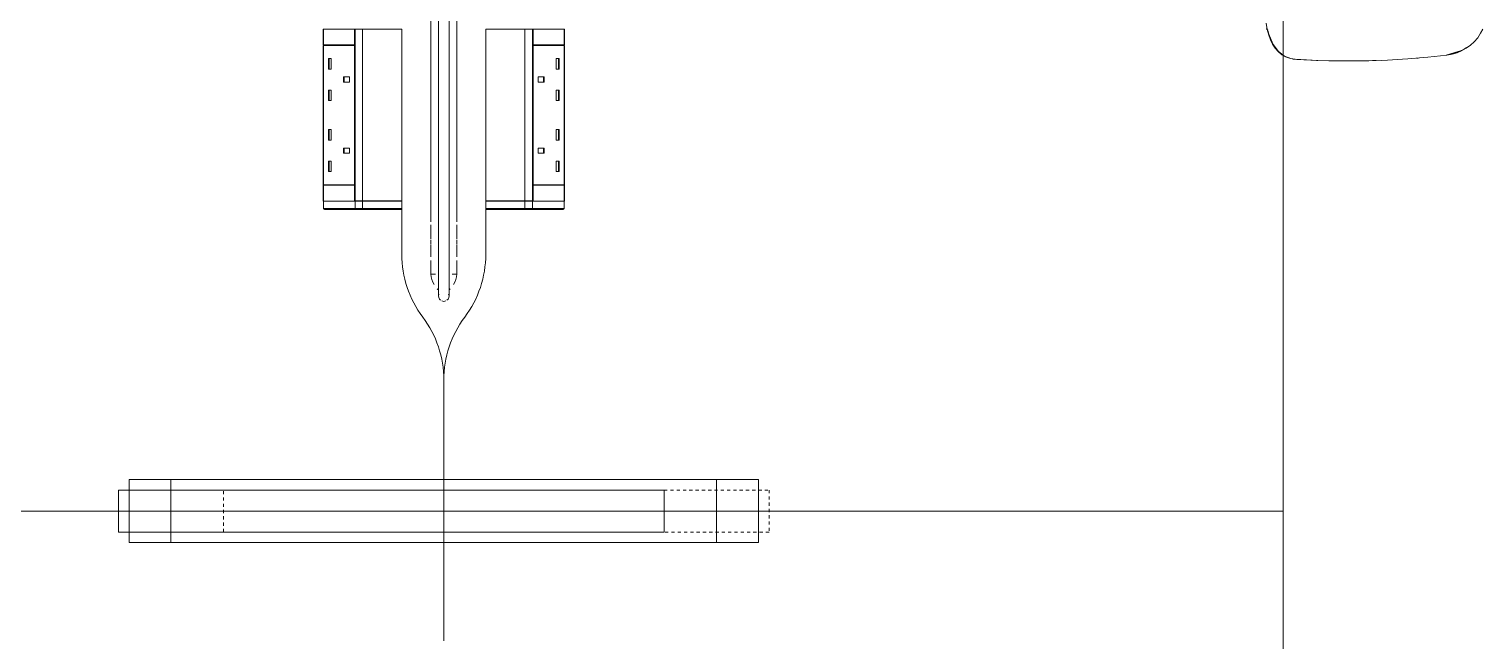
# Model space of a CAD drawing. Header units: millimetres. Extents: x 79795 to 317870, y -36033 to 97293.
# Drawn here: x 192151 to 193537, y 11952 to 12536 of the extents above; entities that cross this region are included whole.
import ezdxf

# ---------------------------------------------------------------- set-up
doc = ezdxf.new("R2010")
doc.units = ezdxf.units.MM
doc.header["$MEASUREMENT"] = 0
doc.linetypes.add('Dash', pattern=[6, 3, -3])
for name, color, linetype, lineweight in [('G-IMPT', 8, 'CONTINUOUS', 9), ('I-FURN', 8, 'CONTINUOUS', 9), ('I-FURN-HDLN', 8, 'Dash', 9)]:
    doc.layers.add(name, color=color, linetype=linetype, lineweight=lineweight)

msp = doc.modelspace()

# ---------------------------------------------------------------- linework, layer by layer
at = {"layer": 'G-IMPT'}
for p, q in [((193329.8, 12541.3), (193330.8, 12535.3)), ((193332.3, 12529.9), (193330.8, 12535.3)), ((193332.3, 12531), (193331.6, 12534.4)), ((193332.3, 12531), (193334.6, 12525.4)), ((193332.3, 12529.9), (193333.9, 12525.5)), ((193531.5, 12527.5), (193528.2, 12523.7)), ((193534.3, 12531.7), (193531.5, 12527.5)), ((193534.3, 12531.7), (193536.5, 12535.8)), ((193335.8, 12521.5), (193333.9, 12525.5)), ((193336.5, 12521), (193334.6, 12525.4)), ((193335.8, 12521.5), (193338.5, 12517.4)), ((193341.7, 12514.2), (193336.5, 12521)), ((193338.5, 12517.4), (193341.2, 12514.4)), ((193344.9, 12511.3), (193341.2, 12514.4)), ((193346.1, 12510.9), (193341.7, 12514.2)), ((193501.5, 12510.8), (193514, 12514.6)), ((193510.5, 12512.9), (193502.1, 12510.9)), ((193514, 12514.6), (193504.9, 12511.7)), ((193512, 12513.2), (193507.1, 12511.7)), ((193510.5, 12512.9), (193518.6, 12516.6)), ((193516.2, 12515), (193512, 12513.2)), ((193516.2, 12515), (193520.6, 12517.5)), ((193520.7, 12518.2), (193518.6, 12516.6)), ((193524.7, 12520.5), (193520.6, 12517.5)), ((193524.7, 12520.5), (193528.2, 12523.7)), ((193346.1, 12510.6), (193344.9, 12511.3)), ((193347.3, 12510), (193346.1, 12510.9)), ((193348.3, 12509.3), (193346.1, 12510.6)), ((193353.5, 12507.6), (193347.3, 12510)), ((193348.3, 12509.3), (193352, 12507.9)), ((193353.3, 12507.6), (193352, 12507.9)), ((193353.3, 12507.6), (193355.7, 12507.1)), ((193353.5, 12507.6), (193357.3, 12507)), ((193357.4, 12506.9), (193355.7, 12507.1)), ((193377.9, 12505.8), (193357.4, 12506.9)), ((193379.1, 12505.8), (193357.4, 12506.9)), ((193357.4, 12506.9), (193359, 12506.8)), ((193379.1, 12505.8), (193359, 12506.8)), ((193399.3, 12505.3), (193377.9, 12505.8)), ((193389.5, 12505.5), (193377.9, 12505.8)), ((193377.9, 12505.8), (193379.1, 12505.8)), ((193399.3, 12505.3), (193379.1, 12505.8)), ((193419.5, 12505.4), (193389.5, 12505.5)), ((193399.3, 12505.3), (193389.5, 12505.5)), ((193389.5, 12505.5), (193408.7, 12505.3)), ((193397.3, 12505.3), (193395.4, 12505.4)), ((193399.3, 12505.4), (193397.3, 12505.3)), ((193419.5, 12505.4), (193399.3, 12505.3)), ((193419.5, 12505.4), (193408.7, 12505.3)), ((193419.5, 12505.4), (193427.9, 12505.5)), ((193439.7, 12505.9), (193427.9, 12505.5)), ((193432.9, 12505.7), (193431.4, 12505.7)), ((193434.8, 12505.8), (193432.9, 12505.7)), ((193439.7, 12505.9), (193445.7, 12506.2)), ((193459.9, 12507), (193445.7, 12506.2)), ((193464.9, 12507.3), (193459.9, 12507)), ((193464.9, 12507.3), (193480, 12508.6)), ((193473.1, 12508), (193474.8, 12508.1)), ((193480, 12508.6), (193484.1, 12508.9)), ((193484.1, 12508.9), (193502.1, 12510.8)), ((193501.5, 12510.8), (193504.9, 12511.7)), ((193502.1, 12510.8), (193507.1, 12511.7))]:
    msp.add_line(p, q, dxfattribs=at)
at = {"layer": 'I-FURN'}
for p, q in [((193346.1, 12076), (193346.1, 13476)), ((193346.1, 13476), (193346.1, 12076)), ((192533.6, 12351.9), (192533.6, 13190.1)), ((192541.1, 13190.1), (192541.1, 12351.9)), ((192551.1, 12351.9), (192551.1, 13190.1)), ((192558.6, 13190.1), (192558.6, 12351.9)), ((192431.1, 12520.7), (192431.1, 12535.7)), ((192431.1, 12535.7), (192460.9, 12535.7)), ((192431.3, 12535.7), (192431.3, 12371.8)), ((192460.9, 12535.7), (192460.9, 12520.7)), ((192461.1, 12520.7), (192461.1, 12535.7)), ((192461.1, 12535.7), (192461.7, 12535.7)), ((192468.6, 12535.7), (192461.7, 12535.7)), ((192461.7, 12535.7), (192461.7, 12371.8)), ((192506.1, 12535.7), (192468.6, 12535.7)), ((192468.6, 12535.7), (192468.6, 12371.8)), ((192506.1, 12371.8), (192506.1, 12535.7)), ((192506.1, 12535.7), (192506.1, 12371.8)), ((192586.1, 12535.7), (192586.1, 12371.8)), ((192586.1, 12371.8), (192586.1, 12535.7)), ((192623.5, 12535.7), (192586.1, 12535.7)), ((192623.5, 12371.8), (192623.5, 12535.7)), ((192630.5, 12535.7), (192623.5, 12535.7)), ((192631.3, 12535.7), (192628.8, 12535.7)), ((192630.5, 12371.8), (192630.5, 12535.7)), ((192630.5, 12535.7), (192631.1, 12535.7)), ((192631.1, 12535.7), (192631.1, 12520.7)), ((192631.3, 12520.7), (192631.3, 12535.7)), ((192631.3, 12535.7), (192661.1, 12535.7)), ((192660.9, 12371.8), (192660.9, 12535.7)), ((192661.1, 12535.7), (192661.1, 12520.7)), ((193329.8, 12535.9), (193330.6, 12535.5)), ((193330.6, 12535.5), (193331.4, 12535)), ((192460.9, 12520.7), (192431.1, 12520.7)), ((192431.1, 12520.2), (192460.9, 12520.2)), ((192431.1, 12387.2), (192431.1, 12520.2)), ((192431.4, 12520.2), (192431.4, 12520.7)), ((192460.9, 12520.2), (192460.9, 12387.2)), ((192461.1, 12387.2), (192461.1, 12520.2)), ((192631.1, 12520.2), (192631.1, 12387.2)), ((192661.1, 12520.7), (192631.3, 12520.7)), ((192631.3, 12387.2), (192631.3, 12520.2)), ((192661.1, 12520.2), (192631.3, 12520.2)), ((192660.7, 12520.7), (192660.7, 12520.2)), ((192661.1, 12520.2), (192661.1, 12387.2)), ((192436.1, 12507.6), (192436.1, 12497.6)), ((192436.1, 12507.6), (192438.9, 12507.6)), ((192436.8, 12507.6), (192436.8, 12497.6)), ((192438.9, 12507.6), (192438.9, 12497.6)), ((192656.1, 12507.6), (192653.2, 12507.6)), ((192653.2, 12497.6), (192653.2, 12507.6)), ((192655.4, 12497.6), (192655.4, 12507.6)), ((192656.1, 12497.6), (192656.1, 12507.6)), ((192436.1, 12497.6), (192438.9, 12497.6)), ((192450.4, 12490.1), (192450.4, 12485.1)), ((192456.2, 12490.1), (192450.4, 12490.1)), ((192450.4, 12485.1), (192456.2, 12485.1)), ((192451.2, 12490.1), (192451.2, 12485.1)), ((192456.2, 12485.1), (192456.2, 12490.1)), ((192641.8, 12490.1), (192636, 12490.1)), ((192636, 12485.1), (192636, 12490.1)), ((192641.8, 12485.1), (192636, 12485.1)), ((192641, 12485.1), (192641, 12490.1)), ((192641.8, 12485.1), (192641.8, 12490.1)), ((192656.1, 12497.6), (192653.2, 12497.6)), ((192436.1, 12477.6), (192436.1, 12467.6)), ((192436.1, 12477.6), (192438.9, 12477.6)), ((192436.8, 12477.6), (192436.8, 12467.6)), ((192438.9, 12477.6), (192438.9, 12467.6)), ((192656.1, 12477.6), (192653.2, 12477.6)), ((192653.2, 12467.6), (192653.2, 12477.6)), ((192655.4, 12467.6), (192655.4, 12477.6)), ((192656.1, 12467.6), (192656.1, 12477.6)), ((192436.1, 12467.6), (192438.9, 12467.6)), ((192656.1, 12467.6), (192653.2, 12467.6)), ((192436.1, 12439.8), (192436.1, 12429.8)), ((192436.1, 12439.8), (192438.9, 12439.8)), ((192436.1, 12429.8), (192438.9, 12429.8)), ((192436.8, 12439.8), (192436.8, 12429.8)), ((192438.9, 12439.8), (192438.9, 12429.8)), ((192656.1, 12439.8), (192653.2, 12439.8)), ((192653.2, 12429.8), (192653.2, 12439.8)), ((192656.1, 12429.8), (192653.2, 12429.8)), ((192655.4, 12429.8), (192655.4, 12439.8)), ((192656.1, 12429.8), (192656.1, 12439.8)), ((192450.4, 12422.3), (192450.4, 12417.3)), ((192450.4, 12422.3), (192456.2, 12422.3)), ((192450.4, 12417.3), (192456.2, 12417.3)), ((192451.2, 12422.3), (192451.2, 12417.3)), ((192456.2, 12422.3), (192456.2, 12417.3)), ((192636, 12422.3), (192636, 12417.3)), ((192641.8, 12422.3), (192636, 12422.3)), ((192636, 12417.3), (192641.8, 12417.3)), ((192641, 12417.3), (192641, 12422.3)), ((192641.8, 12417.3), (192641.8, 12422.3)), ((192436.1, 12409.8), (192436.1, 12399.8)), ((192436.1, 12409.8), (192438.9, 12409.8)), ((192436.8, 12409.8), (192436.8, 12399.8)), ((192438.9, 12409.8), (192438.9, 12399.8)), ((192656.1, 12409.8), (192653.2, 12409.8)), ((192653.2, 12399.8), (192653.2, 12409.8)), ((192655.4, 12399.8), (192655.4, 12409.8)), ((192656.1, 12399.8), (192656.1, 12409.8)), ((192436.1, 12399.8), (192438.9, 12399.8)), ((192656.1, 12399.8), (192653.2, 12399.8)), ((192431.1, 12387.2), (192460.9, 12387.2)), ((192431.1, 12386.7), (192460.9, 12386.7)), ((192431.1, 12371.7), (192431.1, 12386.7)), ((192431.4, 12386.7), (192431.4, 12387.2)), ((192460.9, 12386.7), (192460.9, 12371.7)), ((192461.1, 12371.8), (192461.1, 12386.7)), ((192631.1, 12386.7), (192631.1, 12371.8)), ((192661.1, 12387.2), (192631.3, 12387.2)), ((192631.3, 12371.7), (192631.3, 12386.7)), ((192631.3, 12386.7), (192661.1, 12386.7)), ((192660.7, 12387.2), (192660.7, 12386.7)), ((192661.1, 12386.7), (192661.1, 12371.7)), ((192460.9, 12371.7), (192431.1, 12371.7)), ((192431.3, 12371.7), (192431.3, 12364.7)), ((192431.4, 12371.7), (192431.3, 12371.7)), ((192431.3, 12371.7), (192431.3, 12364.7)), ((192431.3, 12371.7), (192431.3, 12364.7)), ((192431.4, 12364.7), (192431.3, 12364.7)), ((192431.4, 12364.7), (192431.4, 12371.7)), ((192461.7, 12371.7), (192431.4, 12371.7)), ((192461.7, 12364.7), (192431.4, 12364.7)), ((192431.6, 12363.9), (192431.6, 12363.9)), ((192432.3, 12363.7), (192462.5, 12363.7)), ((192432.3, 12363.7), (192462.5, 12363.7)), ((192460.9, 12371.7), (192463.3, 12371.7)), ((192461.7, 12371.8), (192461.1, 12371.8)), ((192461.7, 12371.8), (192468.6, 12371.8)), ((192461.7, 12364.7), (192461.7, 12371.7)), ((192468.6, 12371.7), (192461.7, 12371.7)), ((192468.6, 12364.7), (192461.7, 12364.7)), ((192501.1, 12363.7), (192462.5, 12363.7)), ((192462.5, 12363.7), (192468.1, 12363.7)), ((192468.1, 12363.7), (192505.1, 12363.7)), ((192468.6, 12371.8), (192506.1, 12371.8)), ((192468.6, 12364.7), (192468.6, 12371.7)), ((192506.1, 12371.7), (192468.6, 12371.7)), ((192506.1, 12364.7), (192468.6, 12364.7)), ((192501.1, 12364.7), (192501.1, 12363.7)), ((192505.1, 12363.7), (192501.1, 12363.7)), ((192505.1, 12363.7), (192505.1, 12363.7)), ((192506.1, 12364.7), (192506.1, 12371.7)), ((192506.1, 12364.7), (192506.1, 12371.7)), ((192506.1, 12321), (192506.1, 12364.7)), ((192506.1, 12364.7), (192506.1, 12321)), ((192586.1, 12371.8), (192623.5, 12371.8)), ((192586.1, 12371.7), (192586.1, 12364.7)), ((192586.1, 12364.7), (192586.1, 12371.7)), ((192623.5, 12371.7), (192586.1, 12371.7)), ((192586.1, 12364.7), (192586.1, 12321)), ((192586.1, 12321), (192586.1, 12364.7)), ((192623.5, 12364.7), (192586.1, 12364.7)), ((192591.1, 12363.7), (192587.1, 12363.7)), ((192587.1, 12363.7), (192624.1, 12363.7)), ((192591.1, 12363.7), (192591.1, 12364.7)), ((192629.6, 12363.7), (192591.1, 12363.7)), ((192623.5, 12371.8), (192630.5, 12371.8)), ((192623.5, 12364.7), (192623.5, 12371.7)), ((192630.5, 12371.7), (192623.5, 12371.7)), ((192630.5, 12364.7), (192623.5, 12364.7)), ((192624.1, 12363.7), (192629.6, 12363.7)), ((192629.6, 12363.7), (192659.9, 12363.7)), ((192629.6, 12363.7), (192659.9, 12363.7)), ((192631.1, 12371.8), (192630.5, 12371.8)), ((192630.5, 12364.7), (192630.5, 12371.7)), ((192660.7, 12371.7), (192630.5, 12371.7)), ((192660.7, 12364.7), (192630.5, 12364.7)), ((192661.1, 12371.7), (192631.3, 12371.7)), ((192660.6, 12363.9), (192660.6, 12363.9)), ((192660.7, 12364.7), (192660.7, 12371.7)), ((192660.9, 12371.7), (192660.7, 12371.7)), ((192660.9, 12364.7), (192660.7, 12364.7)), ((192660.9, 12364.7), (192660.9, 12371.7)), ((192660.9, 12364.7), (192660.9, 12371.7)), ((192660.9, 12371.7), (192660.9, 12364.7)), ((192533.6, 12335.7), (192533.6, 12348.9)), ((192541.1, 12351.9), (192541.1, 12349)), ((192541.1, 12349), (192541.1, 12346.2)), ((192551.1, 12351.1), (192551.1, 12351.9)), ((192551.1, 12348.3), (192551.1, 12351.1)), ((192551.1, 12345.5), (192551.1, 12348.3)), ((192558.6, 12348.9), (192558.6, 12335.7)), ((192533.6, 12330.7), (192533.6, 12334.8)), ((192541.1, 12346.2), (192541.1, 12343.4)), ((192541.1, 12343.4), (192541.1, 12340.6)), ((192541.1, 12340.6), (192541.1, 12337.8)), ((192541.1, 12337.8), (192541.1, 12335)), ((192541.1, 12335), (192541.1, 12332.3)), ((192551.1, 12342.6), (192551.1, 12345.5)), ((192551.1, 12339.8), (192551.1, 12342.6)), ((192551.1, 12337), (192551.1, 12339.8)), ((192551.1, 12334.3), (192551.1, 12337)), ((192551.1, 12331.6), (192551.1, 12334.3)), ((192558.6, 12334.8), (192558.6, 12330.7)), ((192533.6, 12318.5), (192533.6, 12330)), ((192541.1, 12332.3), (192541.1, 12329.6)), ((192541.1, 12329.6), (192541.1, 12326.9)), ((192541.1, 12326.9), (192541.1, 12324.3)), ((192541.1, 12324.3), (192541.1, 12321.7)), ((192541.1, 12321.7), (192541.1, 12319.1)), ((192541.1, 12319.1), (192541.1, 12316.6)), ((192551.1, 12328.8), (192551.1, 12331.6)), ((192551.1, 12326.2), (192551.1, 12328.8)), ((192551.1, 12323.6), (192551.1, 12326.2)), ((192551.1, 12321), (192551.1, 12323.6)), ((192551.1, 12318.5), (192551.1, 12321)), ((192558.6, 12330), (192558.6, 12318.5)), ((192533.6, 12306.9), (192533.6, 12314.9)), ((192533.6, 12305.7), (192533.6, 12306.6)), ((192533.6, 12301.9), (192533.6, 12305.3)), ((192541.1, 12316.6), (192541.1, 12314.2)), ((192541.1, 12314.2), (192541.1, 12311.8)), ((192541.1, 12311.8), (192541.1, 12309.5)), ((192541.1, 12309.5), (192541.1, 12307.3)), ((192541.1, 12307.3), (192541.1, 12305.1)), ((192541.1, 12305.1), (192541.1, 12303)), ((192551.1, 12316), (192551.1, 12318.5)), ((192551.1, 12313.6), (192551.1, 12316)), ((192551.1, 12311.2), (192551.1, 12313.6)), ((192551.1, 12308.9), (192551.1, 12311.2)), ((192551.1, 12306.7), (192551.1, 12308.9)), ((192551.1, 12304.6), (192551.1, 12306.7)), ((192558.6, 12314.9), (192558.6, 12306.9)), ((192558.6, 12306.6), (192558.6, 12305.7)), ((192558.6, 12305.3), (192558.6, 12301.9)), ((192533.6, 12301.9), (192538.1, 12301.9)), ((192541.1, 12303), (192541.1, 12301)), ((192541.1, 12301), (192541.1, 12299.1)), ((192541.1, 12299.1), (192541.1, 12297.2)), ((192541.1, 12297.2), (192541.1, 12295.5)), ((192541.1, 12295.5), (192541.1, 12293.8)), ((192541.1, 12293.8), (192541.1, 12292.2)), ((192541.1, 12292.2), (192541.1, 12290.7)), ((192551.1, 12302.5), (192551.1, 12304.6)), ((192551.1, 12300.5), (192551.1, 12302.5)), ((192551.1, 12298.6), (192551.1, 12300.5)), ((192551.1, 12296.7), (192551.1, 12298.6)), ((192551.1, 12295), (192551.1, 12296.7)), ((192551.1, 12293.4), (192551.1, 12295)), ((192551.1, 12291.8), (192551.1, 12293.4)), ((192551.1, 12290.3), (192551.1, 12291.8)), ((192554, 12301.9), (192558.6, 12301.9)), ((192541.1, 12290.7), (192541.1, 12289.3)), ((192541.1, 12289.3), (192541.1, 12288.1)), ((192541.1, 12288.1), (192541.1, 12286.9)), ((192541.1, 12286.9), (192541.1, 12285.8)), ((192541.1, 12285.8), (192541.1, 12284.8)), ((192541.1, 12284.8), (192541.1, 12283.9)), ((192541.1, 12283.9), (192541.1, 12283.2)), ((192541.1, 12283.2), (192541.1, 12282.5)), ((192541.1, 12282.5), (192541.1, 12282)), ((192541.1, 12282), (192541.1, 12281.6)), ((192541.1, 12281.6), (192541.1, 12281.3)), ((192541.1, 12281.3), (192541.1, 12281.1)), ((192541.1, 12281.1), (192541.1, 12281)), ((192541.1, 12281), (192541.1, 12281)), ((192551.1, 12289), (192551.1, 12290.3)), ((192551.1, 12287.7), (192551.1, 12289)), ((192551.1, 12286.6), (192551.1, 12287.7)), ((192551.1, 12285.5), (192551.1, 12286.6)), ((192551.1, 12284.6), (192551.1, 12285.5)), ((192551.1, 12283.7), (192551.1, 12284.6)), ((192551.1, 12283), (192551.1, 12283.7)), ((192551.1, 12282.4), (192551.1, 12283)), ((192551.1, 12281.9), (192551.1, 12282.4)), ((192551.1, 12281.5), (192551.1, 12281.9)), ((192551.1, 12281.2), (192551.1, 12281.5)), ((192551.1, 12281), (192551.1, 12281.2)), ((192551.1, 12281), (192551.1, 12281)), ((192546.1, 12201), (192546.1, 12076)), ((192546.1, 12076), (192546.1, 12201)), ((192546.1, 12076), (192546.1, 12201)), ((192546.1, 12201), (192546.1, 12076)), ((192286.1, 12106), (192246.1, 12106)), ((192246.1, 12106), (192846.1, 12106)), ((192246.1, 12106), (192246.1, 12046)), ((192246.1, 12106), (192246.1, 12096)), ((192806.1, 12106), (192286.1, 12106)), ((192286.1, 12106), (192286.1, 12096)), ((192286.1, 12106), (192286.1, 12046)), ((192846.1, 12106), (192806.1, 12106)), ((192806.1, 12106), (192806.1, 12046)), ((192806.1, 12106), (192806.1, 12046)), ((192846.1, 12046), (192846.1, 12106)), ((192846.1, 12106), (192846.1, 12046)), ((192246.1, 12096), (192236.1, 12096)), ((192236.1, 12096), (192236.1, 12056)), ((192756.1, 12096), (192246.1, 12096)), ((192756.1, 12056), (192756.1, 12096)), ((192546.1, 12076), (191746.1, 12076)), ((191746.1, 12076), (192546.1, 12076)), ((191746.1, 12076), (192546.1, 12076)), ((192546.1, 12076), (191746.1, 12076)), ((192546.1, 12076), (192546.1, 11952.1)), ((193346.1, 12076), (192546.1, 12076)), ((192546.1, 12076), (193346.1, 12076)), ((192546.1, 11952.1), (192546.1, 12076)), ((192546.1, 11952.1), (192546.1, 12076)), ((192546.1, 12076), (192546.1, 11952.1)), ((192546.1, 12076), (193346.1, 12076)), ((193346.1, 12076), (192546.1, 12076)), ((193346.1, 10676), (193346.1, 12076)), ((193346.1, 12076), (193346.1, 10676)), ((192236.1, 12056), (192246.1, 12056)), ((192246.1, 12056), (192246.1, 12046)), ((192246.1, 12056), (192756.1, 12056)), ((192286.1, 12056), (192286.1, 12046)), ((192846.1, 12046), (192246.1, 12046)), ((192246.1, 12046), (192286.1, 12046)), ((192286.1, 12046), (192806.1, 12046)), ((192806.1, 12046), (192846.1, 12046))]:
    msp.add_line(p, q, dxfattribs=at)
at = {"layer": 'I-FURN', "flags": 128}
for points in [[(192431.4, 12364.2), (192431.4, 12364.2), (192431.4, 12364.2), (192431.3, 12364.3), (192431.3, 12364.3), (192431.3, 12364.3), (192431.3, 12364.4), (192431.3, 12364.4), (192431.3, 12364.5), (192431.3, 12364.5), (192431.3, 12364.5), (192431.3, 12364.6), (192431.3, 12364.6), (192431.3, 12364.7), (192431.3, 12364.7)], [(192462.5, 12363.7), (192462.6, 12363.7), (192462.7, 12363.7), (192462.8, 12363.7), (192462.9, 12363.7), (192463.1, 12363.7), (192463.2, 12363.7), (192463.3, 12363.7), (192463.4, 12363.7), (192463.6, 12363.7), (192463.7, 12363.7), (192463.8, 12363.7), (192464, 12363.7), (192464.1, 12363.7), (192464.3, 12363.7), (192464.4, 12363.7), (192464.6, 12363.7), (192464.7, 12363.7), (192464.9, 12363.7), (192465, 12363.7), (192465.2, 12363.7), (192465.3, 12363.7), (192465.5, 12363.7), (192465.6, 12363.7), (192465.8, 12363.7), (192466, 12363.7), (192466.1, 12363.7), (192466.3, 12363.7), (192466.4, 12363.7), (192466.6, 12363.7), (192466.8, 12363.7), (192466.9, 12363.7), (192467.1, 12363.7), (192467.2, 12363.7), (192467.4, 12363.7), (192467.5, 12363.7), (192467.7, 12363.7), (192467.8, 12363.7), (192467.9, 12363.7), (192468.1, 12363.7)], [(192468.1, 12363.7), (192470.8, 12363.7), (192473.5, 12363.7), (192476.2, 12363.7), (192478.7, 12363.7), (192481.1, 12363.7), (192483.4, 12363.7), (192485.7, 12363.7), (192487.8, 12363.7), (192489.8, 12363.7), (192491.7, 12363.7), (192493.5, 12363.7), (192495.2, 12363.7), (192496.7, 12363.7), (192498.1, 12363.7), (192499.4, 12363.7), (192500.6, 12363.7), (192501.7, 12363.7), (192502.6, 12363.7), (192503.4, 12363.7), (192504, 12363.7), (192504.5, 12363.7), (192504.9, 12363.7), (192505.1, 12363.7)], [(192505.1, 12363.7), (192505.1, 12363.7), (192505.1, 12363.7), (192505.1, 12363.7), (192505, 12363.7), (192505, 12363.7), (192505, 12363.7), (192504.9, 12363.7), (192504.9, 12363.7), (192504.8, 12363.7), (192504.8, 12363.7), (192504.7, 12363.7), (192504.6, 12363.7), (192504.6, 12363.7), (192504.5, 12363.7), (192504.4, 12363.7), (192504.3, 12363.7), (192504.2, 12363.7), (192504.1, 12363.7), (192504, 12363.7), (192503.9, 12363.7), (192503.8, 12363.7), (192503.6, 12363.7), (192503.5, 12363.7), (192503.4, 12363.7), (192503.3, 12363.7), (192503.1, 12363.7), (192503, 12363.7), (192502.8, 12363.7), (192502.7, 12363.7), (192502.5, 12363.7), (192502.4, 12363.7), (192502.2, 12363.7), (192502.1, 12363.7), (192501.9, 12363.7), (192501.8, 12363.7), (192501.6, 12363.7), (192501.5, 12363.7), (192501.3, 12363.7), (192501.1, 12363.7), (192501.1, 12363.7)], [(192506.1, 12364.7), (192506.1, 12364.6), (192506.1, 12364.6), (192506.1, 12364.6), (192506.1, 12364.5), (192506.1, 12364.5), (192506.1, 12364.4), (192506.1, 12364.4), (192506, 12364.4), (192506, 12364.3), (192506, 12364.3), (192506, 12364.2), (192506, 12364.2), (192506, 12364.2), (192505.9, 12364.1), (192505.9, 12364.1), (192505.9, 12364.1), (192505.9, 12364), (192505.9, 12364), (192505.8, 12364), (192505.8, 12364), (192505.8, 12363.9), (192505.7, 12363.9), (192505.7, 12363.9), (192505.7, 12363.9), (192505.6, 12363.8), (192505.6, 12363.8), (192505.6, 12363.8), (192505.5, 12363.8), (192505.5, 12363.8), (192505.5, 12363.7), (192505.4, 12363.7), (192505.4, 12363.7), (192505.3, 12363.7), (192505.3, 12363.7), (192505.3, 12363.7), (192505.2, 12363.7), (192505.2, 12363.7), (192505.2, 12363.7), (192505.1, 12363.7), (192505.1, 12363.7)], [(192587.1, 12363.7), (192587, 12363.7), (192587, 12363.7), (192587, 12363.7), (192586.9, 12363.7), (192586.9, 12363.7), (192586.8, 12363.7), (192586.8, 12363.7), (192586.8, 12363.7), (192586.7, 12363.7), (192586.7, 12363.8), (192586.7, 12363.8), (192586.6, 12363.8), (192586.6, 12363.8), (192586.5, 12363.8), (192586.5, 12363.8), (192586.5, 12363.9), (192586.5, 12363.9), (192586.4, 12363.9), (192586.4, 12363.9), (192586.4, 12364), (192586.3, 12364), (192586.3, 12364), (192586.3, 12364.1), (192586.3, 12364.1), (192586.2, 12364.1), (192586.2, 12364.2), (192586.2, 12364.2), (192586.2, 12364.2), (192586.2, 12364.3), (192586.1, 12364.3), (192586.1, 12364.3), (192586.1, 12364.4), (192586.1, 12364.4), (192586.1, 12364.5), (192586.1, 12364.5), (192586.1, 12364.5), (192586.1, 12364.6), (192586.1, 12364.6), (192586.1, 12364.7), (192586.1, 12364.7)], [(192591.1, 12363.7), (192590.9, 12363.7), (192590.8, 12363.7), (192590.6, 12363.7), (192590.4, 12363.7), (192590.3, 12363.7), (192590.1, 12363.7), (192590, 12363.7), (192589.8, 12363.7), (192589.7, 12363.7), (192589.5, 12363.7), (192589.4, 12363.7), (192589.2, 12363.7), (192589.1, 12363.7), (192589, 12363.7), (192588.8, 12363.7), (192588.7, 12363.7), (192588.6, 12363.7), (192588.4, 12363.7), (192588.3, 12363.7), (192588.2, 12363.7), (192588.1, 12363.7), (192588, 12363.7), (192587.9, 12363.7), (192587.8, 12363.7), (192587.7, 12363.7), (192587.6, 12363.7), (192587.6, 12363.7), (192587.5, 12363.7), (192587.4, 12363.7), (192587.4, 12363.7), (192587.3, 12363.7), (192587.2, 12363.7), (192587.2, 12363.7), (192587.2, 12363.7), (192587.1, 12363.7), (192587.1, 12363.7), (192587.1, 12363.7), (192587.1, 12363.7), (192587.1, 12363.7)], [(192587.1, 12363.7), (192587.1, 12363.7), (192587.1, 12363.7)], [(192587.1, 12363.7), (192587.4, 12363.7), (192587.8, 12363.7), (192588.3, 12363.7), (192589, 12363.7), (192589.8, 12363.7), (192590.8, 12363.7), (192591.9, 12363.7), (192593.1, 12363.7), (192594.4, 12363.7), (192595.9, 12363.7), (192597.4, 12363.7), (192599.1, 12363.7), (192601, 12363.7), (192602.9, 12363.7), (192604.9, 12363.7), (192607.1, 12363.7), (192609.4, 12363.7), (192611.7, 12363.7), (192614.2, 12363.7), (192616.7, 12363.7), (192619.3, 12363.7), (192622.1, 12363.7), (192624.1, 12363.7)], [(192624.1, 12363.7), (192624.2, 12363.7), (192624.4, 12363.7), (192624.5, 12363.7), (192624.7, 12363.7), (192624.8, 12363.7), (192625, 12363.7), (192625.1, 12363.7), (192625.3, 12363.7), (192625.4, 12363.7), (192625.6, 12363.7), (192625.7, 12363.7), (192625.9, 12363.7), (192626.1, 12363.7), (192626.2, 12363.7), (192626.4, 12363.7), (192626.5, 12363.7), (192626.7, 12363.7), (192626.8, 12363.7), (192627, 12363.7), (192627.2, 12363.7), (192627.3, 12363.7), (192627.5, 12363.7), (192627.6, 12363.7), (192627.8, 12363.7), (192627.9, 12363.7), (192628.1, 12363.7), (192628.2, 12363.7), (192628.4, 12363.7), (192628.5, 12363.7), (192628.6, 12363.7), (192628.8, 12363.7), (192628.9, 12363.7), (192629, 12363.7), (192629.1, 12363.7), (192629.2, 12363.7), (192629.3, 12363.7), (192629.5, 12363.7), (192629.6, 12363.7), (192629.6, 12363.7)], [(192660.9, 12364.7), (192660.9, 12364.6), (192660.9, 12364.6), (192660.9, 12364.6), (192660.9, 12364.5), (192660.9, 12364.5), (192660.9, 12364.4), (192660.9, 12364.4), (192660.9, 12364.4), (192660.9, 12364.3), (192660.8, 12364.3), (192660.8, 12364.2), (192660.8, 12364.2), (192660.8, 12364.2)]]:
    msp.add_lwpolyline(points, dxfattribs=at)
at = {"layer": 'I-FURN'}
for centre, radius, start, end in [((192606.1, 12321), 100, 180, 216.8699), ((192606.1, 12321), 100, 180, 216.8699), ((192486.1, 12321), 100, 323.1301, 0), ((192486.1, 12321), 100, 323.1301, 0), ((192557.1, 12304.2), 23.6, 185.6664, 210.8564), ((192535.1, 12304.2), 23.6, 329.1436, 354.3336), ((192546.1, 12293.8), 8.51, 223.4514, 234.4595), ((192546.1, 12281), 5, 158.1748, 232.7249), ((192546.1, 12281), 5, 307.2751, 21.8252), ((192546.1, 12293.8), 8.51, 305.5405, 316.5486), ((192546.1, 12281), 5, 247.635, 292.365), ((192446.1, 12201), 100, 0, 36.8699), ((192446.1, 12201), 100, 0, 36.8699), ((192646.1, 12201), 100, 143.1301, 180), ((192646.1, 12201), 100, 143.1301, 180)]:
    msp.add_arc(centre, radius, start, end, dxfattribs=at)
for centre, major_axis, ratio, start_param, end_param in [((192432.3, 12364.7), (0, -1), 0.819152, 4.712389, 6.283185), ((192462.5, 12364.7), (0, -1), 0.819152, 4.712389, 6.283185), ((192468.1, 12364.7), (0, -1), 0.56467, 0, 1.570796), ((192505.1, 12364.7), (0, -1), 0.998113, 0, 1.570796), ((192587.1, 12364.7), (0, 1), 0.998113, 1.570796, 3.141593), ((192624.1, 12364.7), (0, 1), 0.56467, 1.570796, 3.141593), ((192629.6, 12364.7), (0, 1), 0.819152, 3.141593, 4.712389), ((192659.9, 12364.7), (0, -1), 0.819152, 0, 1.570796)]:
    msp.add_ellipse(centre, major_axis=major_axis, ratio=ratio, start_param=start_param, end_param=end_param, dxfattribs=at)
at = {"layer": 'I-FURN-HDLN'}
for p, q in [((192336.1, 12096), (192856.1, 12096)), ((192336.1, 12056), (192336.1, 12096)), ((192856.1, 12096), (192856.1, 12056)), ((192856.1, 12056), (192336.1, 12056))]:
    msp.add_line(p, q, dxfattribs=at)

doc.saveas('drawing.dxf')
